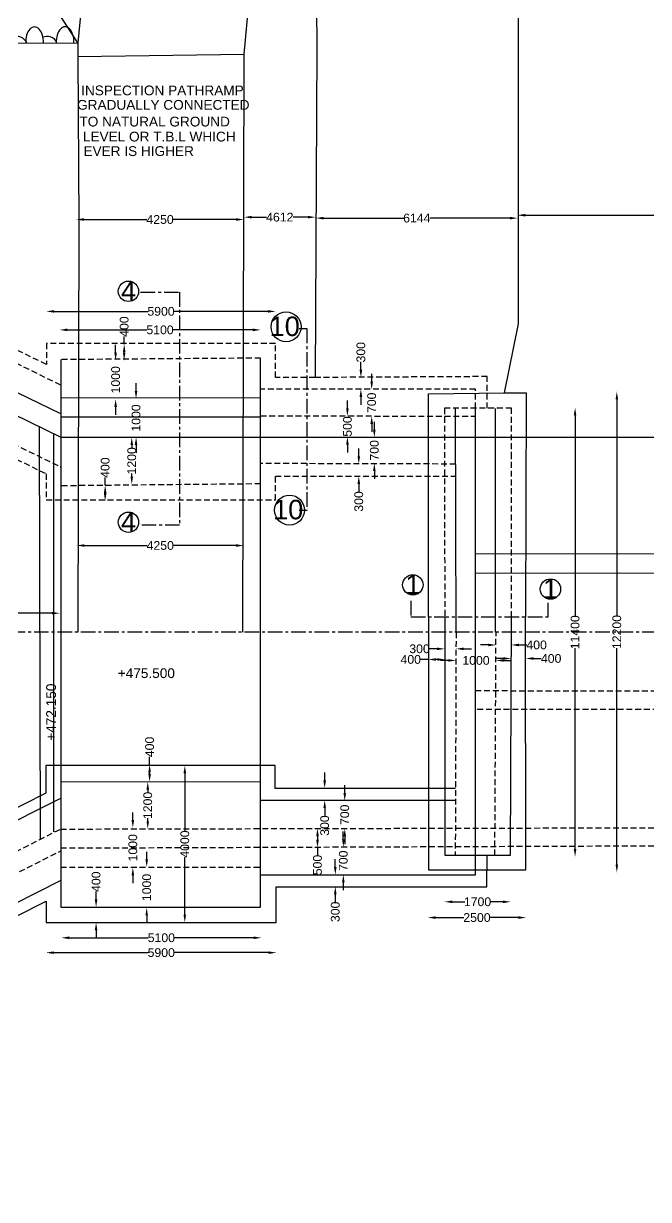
# Model space of a CAD drawing. Header units: millimetres. Extents: x 1573 to 106837, y 3347 to 74455.
# Drawn here: x 18823 to 34859, y 19111 to 49293 of the extents above; entities that cross this region are included whole.
import ezdxf

# ---------------------------------------------------------------- set-up
doc = ezdxf.new("R2010")
doc.units = ezdxf.units.MM
doc.header["$MEASUREMENT"] = 0
doc.linetypes.add('CENTER', pattern=[2, 1.25, -0.25, 0.25, -0.25])
doc.linetypes.add('DASHED', pattern=[0.75, 0.5, -0.25])
for name, color, linetype in [('DIM', 7, 'Continuous'), ('DWG', 7, 'Continuous'), ('TXT', 7, 'Continuous')]:
    doc.layers.add(name, color=color, linetype=linetype)
doc.styles.get("Standard").update_dxf_attribs({"font": 'arial.ttf'})
doc.dimstyles.new('Civil', dxfattribs={"dimtxt": 225, "dimasz": 200, "dimexe": 0.1, "dimexo": 0.0625, "dimgap": 0.09, "dimtad": 0, "dimdec": 0, "dimzin": 12, "dimdsep": 46, "dimtxsty": 'Standard', "dimcen": 0.1, "dimse1": 1, "dimse2": 1, "dimadec": 0, "dimazin": 2, "dimtfac": 1, "dimtdec": 0, "dimtofl": 0, "dimtmove": 0, "dimatfit": 3, "dimfxl": 1, "dimfrac": 1, "dimtolj": 1, "dimtzin": 0, "dimarcsym": 0})

# ---------------------------------------------------------------- blocks, each defined once
blk = doc.blocks.new('*D72')
at = {"layer": 'Defpoints', "color": 0, "transparency": 16777216}
for p in [(19754, 34159), (11770, 34055), (19754, 34055)]:
    blk.add_point(p, dxfattribs=at)
at = {"layer": 'DIM', "color": 0, "lineweight": -2, "transparency": 16777216}
for p, q in [((11970, 34159), (15426, 34159)), ((19554, 34159), (16098, 34159))]:
    blk.add_line(p, q, dxfattribs=at)
at = {"layer": 'DIM', "color": 0, "transparency": 16777216}
for points in [[(11970, 34192), (11970, 34126), (11770, 34159)], [(19554, 34192), (19554, 34126), (19754, 34159)]]:
    blk.add_solid(points, dxfattribs=at)
at = {"layer": 'DIM', "color": 0, "transparency": 16777216, "insert": (15762, 34159), "char_height": 225, "attachment_point": 5}
blk.add_mtext('\\A1;8000', dxfattribs=at)
blk = doc.blocks.new('*D81')
at = {"layer": 'Defpoints', "color": 0, "transparency": 16777216}
for p in [(19399, 25378), (25315, 25446), (25315, 25378)]:
    blk.add_point(p, dxfattribs=at)
at = {"layer": 'DIM', "color": 0, "lineweight": -2, "transparency": 16777216}
for p, q in [((19599, 25446), (22021, 25446)), ((25115, 25446), (22693, 25446))]:
    blk.add_line(p, q, dxfattribs=at)
at = {"layer": 'DIM', "color": 0, "transparency": 16777216}
for points in [[(19599, 25479), (19599, 25413), (19399, 25446)], [(25115, 25479), (25115, 25413), (25315, 25446)]]:
    blk.add_solid(points, dxfattribs=at)
at = {"layer": 'DIM', "color": 0, "transparency": 16777216, "insert": (22357, 25446), "char_height": 225, "attachment_point": 5}
blk.add_mtext('\\A1;5900', dxfattribs=at)
blk = doc.blocks.new('*D82')
at = {"layer": 'Defpoints', "color": 0, "transparency": 16777216}
for p in [(19796, 25801), (24925, 25828), (24925, 25801)]:
    blk.add_point(p, dxfattribs=at)
at = {"layer": 'DIM', "color": 0, "lineweight": -2, "transparency": 16777216}
for p, q in [((19996, 25828), (22025, 25828)), ((24725, 25828), (22696, 25828))]:
    blk.add_line(p, q, dxfattribs=at)
at = {"layer": 'DIM', "color": 0, "transparency": 16777216}
for points in [[(19996, 25862), (19996, 25795), (19796, 25828)], [(24725, 25862), (24725, 25795), (24925, 25828)]]:
    blk.add_solid(points, dxfattribs=at)
at = {"layer": 'DIM', "color": 0, "transparency": 16777216, "insert": (22360, 25828), "char_height": 225, "attachment_point": 5}
blk.add_mtext('\\A1;5100', dxfattribs=at)
blk = doc.blocks.new('*D83')
at = {"layer": 'Defpoints', "color": 0, "transparency": 16777216}
for p in [(20685, 26614), (20698, 26614), (20698, 26218)]:
    blk.add_point(p, dxfattribs=at)
at = {"layer": 'DIM', "color": 0, "lineweight": -2, "transparency": 16777216}
for p, q in [((20685, 26814), (20685, 27014)), ((20685, 26018), (20685, 25818))]:
    blk.add_line(p, q, dxfattribs=at)
at = {"layer": 'DIM', "color": 0, "transparency": 16777216}
for points in [[(20651, 26814), (20718, 26814), (20685, 26614)], [(20651, 26018), (20718, 26018), (20685, 26218)]]:
    blk.add_solid(points, dxfattribs=at)
at = {"layer": 'DIM', "color": 0, "transparency": 16777216, "insert": (20685, 27267), "char_height": 225, "attachment_point": 5, "rotation": 90}
blk.add_mtext('\\A1;400', dxfattribs=at)
blk = doc.blocks.new('*D84')
at = {"layer": 'Defpoints', "color": 0, "transparency": 16777216}
for p in [(21950, 27638), (21984, 27638), (21950, 26600)]:
    blk.add_point(p, dxfattribs=at)
at = {"layer": 'DIM', "color": 0, "lineweight": -2, "transparency": 16777216}
for p, q in [((21984, 27838), (21984, 28038)), ((21984, 26400), (21984, 26200))]:
    blk.add_line(p, q, dxfattribs=at)
at = {"layer": 'DIM', "color": 0, "transparency": 16777216}
for points in [[(21951, 27838), (22017, 27838), (21984, 27638)], [(21951, 26400), (22017, 26400), (21984, 26600)]]:
    blk.add_solid(points, dxfattribs=at)
at = {"layer": 'DIM', "color": 0, "transparency": 16777216, "insert": (21984, 27119), "char_height": 225, "attachment_point": 5, "rotation": 90}
blk.add_mtext('\\A1;1000', dxfattribs=at)
blk = doc.blocks.new('*D85')
at = {"layer": 'Defpoints', "color": 0, "transparency": 16777216}
for p in [(21629, 28647), (21649, 28647), (21649, 27629)]:
    blk.add_point(p, dxfattribs=at)
at = {"layer": 'DIM', "color": 0, "lineweight": -2, "transparency": 16777216}
for p, q in [((21629, 28847), (21629, 29047)), ((21629, 27429), (21629, 27229))]:
    blk.add_line(p, q, dxfattribs=at)
at = {"layer": 'DIM', "color": 0, "transparency": 16777216}
for points in [[(21595, 28847), (21662, 28847), (21629, 28647)], [(21595, 27429), (21662, 27429), (21629, 27629)]]:
    blk.add_solid(points, dxfattribs=at)
at = {"layer": 'DIM', "color": 0, "transparency": 16777216, "insert": (21629, 28138), "char_height": 225, "attachment_point": 5, "rotation": 90}
blk.add_mtext('\\A1;1000', dxfattribs=at)
blk = doc.blocks.new('*D86')
at = {"layer": 'Defpoints', "color": 0, "transparency": 16777216}
for p in [(21949, 29830), (22011, 29830), (21949, 28621)]:
    blk.add_point(p, dxfattribs=at)
at = {"layer": 'DIM', "color": 0, "lineweight": -2, "transparency": 16777216}
for p, q in [((22011, 29630), (22011, 29550)), ((22011, 28821), (22011, 28900))]:
    blk.add_line(p, q, dxfattribs=at)
at = {"layer": 'DIM', "color": 0, "transparency": 16777216}
for points in [[(21978, 29630), (22044, 29630), (22011, 29830)], [(21978, 28821), (22044, 28821), (22011, 28621)]]:
    blk.add_solid(points, dxfattribs=at)
at = {"layer": 'DIM', "color": 0, "transparency": 16777216, "insert": (22011, 29225), "char_height": 225, "attachment_point": 5, "rotation": 90}
blk.add_mtext('\\A1;1200', dxfattribs=at)
blk = doc.blocks.new('*D87')
at = {"layer": 'Defpoints', "color": 0, "transparency": 16777216}
for p in [(21901, 30274), (22059, 30274), (21901, 29836)]:
    blk.add_point(p, dxfattribs=at)
at = {"layer": 'DIM', "color": 0, "lineweight": -2, "transparency": 16777216}
for p, q in [((22059, 30274), (22059, 30474)), ((22059, 30036), (22059, 30074))]:
    blk.add_line(p, q, dxfattribs=at)
at = {"layer": 'DIM', "color": 0, "transparency": 16777216}
for points in [[(22025, 30074), (22092, 30074), (22059, 30274)], [(22025, 30036), (22092, 30036), (22059, 29836)]]:
    blk.add_solid(points, dxfattribs=at)
at = {"layer": 'DIM', "color": 0, "transparency": 16777216, "insert": (22059, 30726), "char_height": 225, "attachment_point": 5, "rotation": 90}
blk.add_mtext('\\A1;400', dxfattribs=at)
blk = doc.blocks.new('*D88')
at = {"layer": 'Defpoints', "color": 0, "transparency": 16777216}
for p in [(22941, 30246), (22941, 26219), (22962, 26219)]:
    blk.add_point(p, dxfattribs=at)
at = {"layer": 'DIM', "color": 0, "lineweight": -2, "transparency": 16777216}
for p, q in [((22962, 30046), (22962, 28573)), ((22962, 26419), (22962, 27893))]:
    blk.add_line(p, q, dxfattribs=at)
at = {"layer": 'DIM', "color": 0, "transparency": 16777216}
for points in [[(22928, 30046), (22995, 30046), (22962, 30246)], [(22928, 26419), (22995, 26419), (22962, 26219)]]:
    blk.add_solid(points, dxfattribs=at)
at = {"layer": 'DIM', "color": 0, "transparency": 16777216, "insert": (22962, 28233), "char_height": 225, "attachment_point": 5, "rotation": 90}
blk.add_mtext('\\A1;4000', dxfattribs=at)
blk = doc.blocks.new('*D89')
at = {"layer": 'Defpoints', "color": 0, "transparency": 16777216}
for p in [(20187, 35920), (24478, 35920), (24478, 35896)]:
    blk.add_point(p, dxfattribs=at)
at = {"layer": 'DIM', "color": 0, "lineweight": -2, "transparency": 16777216}
for p, q in [((20387, 35896), (21992, 35896)), ((24278, 35896), (22673, 35896))]:
    blk.add_line(p, q, dxfattribs=at)
at = {"layer": 'DIM', "color": 0, "transparency": 16777216}
for points in [[(20387, 35929), (20387, 35863), (20187, 35896)], [(24278, 35929), (24278, 35863), (24478, 35896)]]:
    blk.add_solid(points, dxfattribs=at)
at = {"layer": 'DIM', "color": 0, "transparency": 16777216, "insert": (22332, 35896), "char_height": 225, "attachment_point": 5}
blk.add_mtext('\\A1;4250', dxfattribs=at)
blk = doc.blocks.new('*D90')
at = {"layer": 'Defpoints', "color": 0, "transparency": 16777216}
for p in [(20918, 37442), (21467, 37442), (21467, 37040)]:
    blk.add_point(p, dxfattribs=at)
at = {"layer": 'DIM', "color": 0, "lineweight": -2, "transparency": 16777216}
for p, q in [((20918, 37442), (20918, 37642)), ((20918, 37240), (20918, 37242))]:
    blk.add_line(p, q, dxfattribs=at)
at = {"layer": 'DIM', "color": 0, "transparency": 16777216}
for points in [[(20885, 37242), (20952, 37242), (20918, 37442)], [(20885, 37240), (20952, 37240), (20918, 37040)]]:
    blk.add_solid(points, dxfattribs=at)
at = {"layer": 'DIM', "color": 0, "transparency": 16777216, "insert": (20918, 37895), "char_height": 225, "attachment_point": 5, "rotation": 90}
blk.add_mtext('\\A1;400', dxfattribs=at)
blk = doc.blocks.new('*D91')
at = {"layer": 'Defpoints', "color": 0, "transparency": 16777216}
for p in [(21601, 38672), (21662, 38672), (21662, 37467)]:
    blk.add_point(p, dxfattribs=at)
at = {"layer": 'DIM', "color": 0, "lineweight": -2, "transparency": 16777216}
for p, q in [((21601, 38472), (21601, 38394)), ((21601, 37667), (21601, 37744))]:
    blk.add_line(p, q, dxfattribs=at)
at = {"layer": 'DIM', "color": 0, "transparency": 16777216}
for points in [[(21568, 38472), (21634, 38472), (21601, 38672)], [(21568, 37667), (21634, 37667), (21601, 37467)]]:
    blk.add_solid(points, dxfattribs=at)
at = {"layer": 'DIM', "color": 0, "transparency": 16777216, "insert": (21601, 38069), "char_height": 225, "attachment_point": 5, "rotation": 90}
blk.add_mtext('\\A1;1200', dxfattribs=at)
blk = doc.blocks.new('*D92')
at = {"layer": 'Defpoints', "color": 0, "transparency": 16777216}
for p in [(21625, 39662), (21711, 39662), (21625, 38676)]:
    blk.add_point(p, dxfattribs=at)
at = {"layer": 'DIM', "color": 0, "lineweight": -2, "transparency": 16777216}
for p, q in [((21711, 39862), (21711, 40062)), ((21711, 38476), (21711, 38276))]:
    blk.add_line(p, q, dxfattribs=at)
at = {"layer": 'DIM', "color": 0, "transparency": 16777216}
for points in [[(21677, 39862), (21744, 39862), (21711, 39662)], [(21677, 38476), (21744, 38476), (21711, 38676)]]:
    blk.add_solid(points, dxfattribs=at)
at = {"layer": 'DIM', "color": 0, "transparency": 16777216, "insert": (21711, 39169), "char_height": 225, "attachment_point": 5, "rotation": 90}
blk.add_mtext('\\A1;1000', dxfattribs=at)
blk = doc.blocks.new('*D93')
at = {"layer": 'Defpoints', "color": 0, "transparency": 16777216}
for p in [(21187, 40649), (21223, 40649), (21223, 39650)]:
    blk.add_point(p, dxfattribs=at)
at = {"layer": 'DIM', "color": 0, "lineweight": -2, "transparency": 16777216}
for p, q in [((21187, 40849), (21187, 41049)), ((21187, 39450), (21187, 39250))]:
    blk.add_line(p, q, dxfattribs=at)
at = {"layer": 'DIM', "color": 0, "transparency": 16777216}
for points in [[(21153, 40849), (21220, 40849), (21187, 40649)], [(21153, 39450), (21220, 39450), (21187, 39650)]]:
    blk.add_solid(points, dxfattribs=at)
at = {"layer": 'DIM', "color": 0, "transparency": 16777216, "insert": (21187, 40149), "char_height": 225, "attachment_point": 5, "rotation": 90}
blk.add_mtext('\\A1;1000', dxfattribs=at)
blk = doc.blocks.new('*D94')
at = {"layer": 'Defpoints', "color": 0, "transparency": 16777216}
for p in [(21406, 41063), (21650, 41063), (21650, 40649)]:
    blk.add_point(p, dxfattribs=at)
at = {"layer": 'DIM', "color": 0, "lineweight": -2, "transparency": 16777216}
for p, q in [((21406, 41063), (21406, 41263)), ((21406, 40849), (21406, 40863))]:
    blk.add_line(p, q, dxfattribs=at)
at = {"layer": 'DIM', "color": 0, "transparency": 16777216}
for points in [[(21373, 40863), (21439, 40863), (21406, 41063)], [(21373, 40849), (21439, 40849), (21406, 40649)]]:
    blk.add_solid(points, dxfattribs=at)
at = {"layer": 'DIM', "color": 0, "transparency": 16777216, "insert": (21406, 41515), "char_height": 225, "attachment_point": 5, "rotation": 90}
blk.add_mtext('\\A1;400', dxfattribs=at)
blk = doc.blocks.new('*D95')
at = {"layer": 'Defpoints', "color": 0, "transparency": 16777216}
for p in [(19748, 41515), (24905, 41515), (24905, 41430)]:
    blk.add_point(p, dxfattribs=at)
at = {"layer": 'DIM', "color": 0, "lineweight": -2, "transparency": 16777216}
for p, q in [((19948, 41430), (21991, 41430)), ((24705, 41430), (22662, 41430))]:
    blk.add_line(p, q, dxfattribs=at)
at = {"layer": 'DIM', "color": 0, "transparency": 16777216}
for points in [[(19948, 41464), (19948, 41397), (19748, 41430)], [(24705, 41464), (24705, 41397), (24905, 41430)]]:
    blk.add_solid(points, dxfattribs=at)
at = {"layer": 'DIM', "color": 0, "transparency": 16777216, "insert": (22326, 41430), "char_height": 225, "attachment_point": 5}
blk.add_mtext('\\A1;5100', dxfattribs=at)
blk = doc.blocks.new('*D96')
at = {"layer": 'Defpoints', "color": 0, "transparency": 16777216}
for p in [(19407, 41844), (25295, 41905), (25295, 41844)]:
    blk.add_point(p, dxfattribs=at)
at = {"layer": 'DIM', "color": 0, "lineweight": -2, "transparency": 16777216}
for p, q in [((19607, 41905), (22015, 41905)), ((25095, 41905), (22686, 41905))]:
    blk.add_line(p, q, dxfattribs=at)
at = {"layer": 'DIM', "color": 0, "transparency": 16777216}
for points in [[(19607, 41938), (19607, 41872), (19407, 41905)], [(25095, 41938), (25095, 41872), (25295, 41905)]]:
    blk.add_solid(points, dxfattribs=at)
at = {"layer": 'DIM', "color": 0, "transparency": 16777216, "insert": (22351, 41905), "char_height": 225, "attachment_point": 5}
blk.add_mtext('\\A1;5900', dxfattribs=at)
blk = doc.blocks.new('*D97')
at = {"layer": 'Defpoints', "color": 0, "transparency": 16777216}
for p in [(20175, 44250), (24478, 44263), (24478, 44250)]:
    blk.add_point(p, dxfattribs=at)
at = {"layer": 'DIM', "color": 0, "lineweight": -2, "transparency": 16777216}
for p, q in [((20375, 44263), (21986, 44263)), ((24278, 44263), (22667, 44263))]:
    blk.add_line(p, q, dxfattribs=at)
at = {"layer": 'DIM', "color": 0, "transparency": 16777216}
for points in [[(20375, 44296), (20375, 44229), (20175, 44263)], [(24278, 44296), (24278, 44229), (24478, 44263)]]:
    blk.add_solid(points, dxfattribs=at)
at = {"layer": 'DIM', "color": 0, "transparency": 16777216, "insert": (22327, 44263), "char_height": 225, "attachment_point": 5}
blk.add_mtext('\\A1;4250', dxfattribs=at)
blk = doc.blocks.new('*D98')
at = {"layer": 'Defpoints', "color": 0, "transparency": 16777216}
for p in [(24478, 44238), (26319, 44323), (26319, 44238)]:
    blk.add_point(p, dxfattribs=at)
at = {"layer": 'DIM', "color": 0, "lineweight": -2, "transparency": 16777216}
for p, q in [((24678, 44323), (25059, 44323)), ((26119, 44323), (25738, 44323))]:
    blk.add_line(p, q, dxfattribs=at)
at = {"layer": 'DIM', "color": 0, "transparency": 16777216}
for points in [[(24678, 44357), (24678, 44290), (24478, 44323)], [(26119, 44357), (26119, 44290), (26319, 44323)]]:
    blk.add_solid(points, dxfattribs=at)
at = {"layer": 'DIM', "color": 0, "transparency": 16777216, "insert": (25399, 44323), "char_height": 225, "attachment_point": 5}
blk.add_mtext('\\A1;4612', dxfattribs=at)
blk = doc.blocks.new('*D99')
at = {"layer": 'Defpoints', "color": 0, "transparency": 16777216}
for p in [(26323, 44299), (31504, 44299), (31504, 44299)]:
    blk.add_point(p, dxfattribs=at)
at = {"layer": 'DIM', "color": 0, "lineweight": -2, "transparency": 16777216}
for p, q in [((26523, 44299), (28578, 44299)), ((31304, 44299), (29250, 44299))]:
    blk.add_line(p, q, dxfattribs=at)
at = {"layer": 'DIM', "color": 0, "transparency": 16777216}
for points in [[(26523, 44332), (26523, 44265), (26323, 44299)], [(31304, 44332), (31304, 44265), (31504, 44299)]]:
    blk.add_solid(points, dxfattribs=at)
at = {"layer": 'DIM', "color": 0, "transparency": 16777216, "insert": (28914, 44299), "char_height": 225, "attachment_point": 5}
blk.add_mtext('\\A1;6144', dxfattribs=at)
blk = doc.blocks.new('*D100')
at = {"layer": 'Defpoints', "color": 0, "transparency": 16777216}
for p in [(39933, 44373), (31497, 44264), (39933, 44264)]:
    blk.add_point(p, dxfattribs=at)
at = {"layer": 'DIM', "color": 0, "lineweight": -2, "transparency": 16777216}
for p, q in [((31697, 44373), (35379, 44373)), ((39733, 44373), (36051, 44373))]:
    blk.add_line(p, q, dxfattribs=at)
at = {"layer": 'DIM', "color": 0, "transparency": 16777216}
for points in [[(31697, 44407), (31697, 44340), (31497, 44373)], [(39733, 44407), (39733, 44340), (39933, 44373)]]:
    blk.add_solid(points, dxfattribs=at)
at = {"layer": 'DIM', "color": 0, "transparency": 16777216, "insert": (35715, 44373), "char_height": 225, "attachment_point": 5}
blk.add_mtext('\\A1;8400', dxfattribs=at)
blk = doc.blocks.new('*D106')
at = {"layer": 'Defpoints', "color": 0, "transparency": 16777216}
for p in [(26764, 27444), (26764, 27143), (26823, 27143)]:
    blk.add_point(p, dxfattribs=at)
at = {"layer": 'DIM', "color": 0, "lineweight": -2, "transparency": 16777216}
for p, q in [((26823, 27644), (26823, 27844)), ((26823, 26943), (26823, 26743))]:
    blk.add_line(p, q, dxfattribs=at)
at = {"layer": 'DIM', "color": 0, "transparency": 16777216}
for points in [[(26790, 27644), (26856, 27644), (26823, 27444)], [(26790, 26943), (26856, 26943), (26823, 27143)]]:
    blk.add_solid(points, dxfattribs=at)
at = {"layer": 'DIM', "color": 0, "transparency": 16777216, "insert": (26823, 26494), "char_height": 225, "attachment_point": 5, "rotation": 90}
blk.add_mtext('\\A1;300', dxfattribs=at)
blk = doc.blocks.new('*D107')
at = {"layer": 'Defpoints', "color": 0, "transparency": 16777216}
for p in [(27029, 28158), (27096, 28158), (27096, 27451)]:
    blk.add_point(p, dxfattribs=at)
at = {"layer": 'DIM', "color": 0, "lineweight": -2, "transparency": 16777216}
for p, q in [((27029, 28358), (27029, 28558)), ((27029, 27251), (27029, 27051))]:
    blk.add_line(p, q, dxfattribs=at)
at = {"layer": 'DIM', "color": 0, "transparency": 16777216}
for points in [[(26996, 28358), (27063, 28358), (27029, 28158)], [(26996, 27251), (27063, 27251), (27029, 27451)]]:
    blk.add_solid(points, dxfattribs=at)
at = {"layer": 'DIM', "color": 0, "transparency": 16777216, "insert": (27029, 27805), "char_height": 225, "attachment_point": 5, "rotation": 90}
blk.add_mtext('\\A1;700', dxfattribs=at)
blk = doc.blocks.new('*D108')
at = {"layer": 'Defpoints', "color": 0, "transparency": 16777216}
for p in [(26403, 28636), (26366, 28143), (26403, 28143)]:
    blk.add_point(p, dxfattribs=at)
at = {"layer": 'DIM', "color": 0, "lineweight": -2, "transparency": 16777216}
for p, q in [((26366, 28436), (26366, 28343)), ((26366, 28143), (26366, 27943))]:
    blk.add_line(p, q, dxfattribs=at)
at = {"layer": 'DIM', "color": 0, "transparency": 16777216}
for points in [[(26333, 28436), (26400, 28436), (26366, 28636)], [(26333, 28343), (26400, 28343), (26366, 28143)]]:
    blk.add_solid(points, dxfattribs=at)
at = {"layer": 'DIM', "color": 0, "transparency": 16777216, "insert": (26366, 27695), "char_height": 225, "attachment_point": 5, "rotation": 90}
blk.add_mtext('\\A1;500', dxfattribs=at)
blk = doc.blocks.new('*D109')
at = {"layer": 'Defpoints', "color": 0, "transparency": 16777216}
for p in [(27059, 29342), (27066, 29342), (27059, 28628)]:
    blk.add_point(p, dxfattribs=at)
at = {"layer": 'DIM', "color": 0, "lineweight": -2, "transparency": 16777216}
for p, q in [((27066, 29542), (27066, 29742)), ((27066, 28428), (27066, 28228))]:
    blk.add_line(p, q, dxfattribs=at)
at = {"layer": 'DIM', "color": 0, "transparency": 16777216}
for points in [[(27033, 29542), (27099, 29542), (27066, 29342)], [(27033, 28428), (27099, 28428), (27066, 28628)]]:
    blk.add_solid(points, dxfattribs=at)
at = {"layer": 'DIM', "color": 0, "transparency": 16777216, "insert": (27066, 28985), "char_height": 225, "attachment_point": 5, "rotation": 90}
blk.add_mtext('\\A1;700', dxfattribs=at)
blk = doc.blocks.new('*D110')
at = {"layer": 'Defpoints', "color": 0, "transparency": 16777216}
for p in [(26477, 29666), (26477, 29357), (26551, 29357)]:
    blk.add_point(p, dxfattribs=at)
at = {"layer": 'DIM', "color": 0, "lineweight": -2, "transparency": 16777216}
for p, q in [((26551, 29866), (26551, 30066)), ((26551, 29157), (26551, 28957))]:
    blk.add_line(p, q, dxfattribs=at)
at = {"layer": 'DIM', "color": 0, "transparency": 16777216}
for points in [[(26517, 29866), (26584, 29866), (26551, 29666)], [(26517, 29157), (26584, 29157), (26551, 29357)]]:
    blk.add_solid(points, dxfattribs=at)
at = {"layer": 'DIM', "color": 0, "transparency": 16777216, "insert": (26551, 28708), "char_height": 225, "attachment_point": 5, "rotation": 90}
blk.add_mtext('\\A1;300', dxfattribs=at)
blk = doc.blocks.new('*D111')
at = {"layer": 'Defpoints', "color": 0, "transparency": 16777216}
for p in [(29195, 26346), (31722, 26346), (31722, 26346)]:
    blk.add_point(p, dxfattribs=at)
at = {"layer": 'DIM', "color": 0, "lineweight": -2, "transparency": 16777216}
for p, q in [((29395, 26346), (30121, 26346)), ((31522, 26346), (30796, 26346))]:
    blk.add_line(p, q, dxfattribs=at)
at = {"layer": 'DIM', "color": 0, "transparency": 16777216}
for points in [[(29395, 26380), (29395, 26313), (29195, 26346)], [(31522, 26380), (31522, 26313), (31722, 26346)]]:
    blk.add_solid(points, dxfattribs=at)
at = {"layer": 'DIM', "color": 0, "transparency": 16777216, "insert": (30458, 26346), "char_height": 225, "attachment_point": 5}
blk.add_mtext('\\A1;2500', dxfattribs=at)
blk = doc.blocks.new('*D112')
at = {"layer": 'Defpoints', "color": 0, "transparency": 16777216}
for p in [(29623, 26722), (31324, 26751), (31324, 26722)]:
    blk.add_point(p, dxfattribs=at)
at = {"layer": 'DIM', "color": 0, "lineweight": -2, "transparency": 16777216}
for p, q in [((29823, 26751), (30148, 26751)), ((31124, 26751), (30798, 26751))]:
    blk.add_line(p, q, dxfattribs=at)
at = {"layer": 'DIM', "color": 0, "transparency": 16777216}
for points in [[(29823, 26784), (29823, 26718), (29623, 26751)], [(31124, 26784), (31124, 26718), (31324, 26751)]]:
    blk.add_solid(points, dxfattribs=at)
at = {"layer": 'DIM', "color": 0, "transparency": 16777216, "insert": (30473, 26751), "char_height": 225, "attachment_point": 5}
blk.add_mtext('\\A1;1700', dxfattribs=at)
blk = doc.blocks.new('*D113')
at = {"layer": 'Defpoints', "color": 0, "transparency": 16777216}
for p in [(29211, 33278), (29638, 33278), (29211, 32971)]:
    blk.add_point(p, dxfattribs=at)
at = {"layer": 'DIM', "color": 0, "lineweight": -2, "transparency": 16777216}
for p, q in [((29211, 32971), (29011, 32971)), ((29438, 32971), (29411, 32971))]:
    blk.add_line(p, q, dxfattribs=at)
at = {"layer": 'DIM', "color": 0, "transparency": 16777216}
for points in [[(29411, 33004), (29411, 32937), (29211, 32971)], [(29438, 33004), (29438, 32937), (29638, 32971)]]:
    blk.add_solid(points, dxfattribs=at)
at = {"layer": 'DIM', "color": 0, "transparency": 16777216, "insert": (28759, 32971), "char_height": 225, "attachment_point": 5}
blk.add_mtext('\\A1;400', dxfattribs=at)
blk = doc.blocks.new('*D114')
at = {"layer": 'Defpoints', "color": 0, "transparency": 16777216}
for p in [(29633, 33244), (29633, 33229), (29921, 33229)]:
    blk.add_point(p, dxfattribs=at)
at = {"layer": 'DIM', "color": 0, "lineweight": -2, "transparency": 16777216}
for p, q in [((29433, 33244), (29233, 33244)), ((30121, 33244), (30321, 33244))]:
    blk.add_line(p, q, dxfattribs=at)
at = {"layer": 'DIM', "color": 0, "transparency": 16777216}
for points in [[(29433, 33277), (29433, 33210), (29633, 33244)], [(30121, 33277), (30121, 33210), (29921, 33244)]]:
    blk.add_solid(points, dxfattribs=at)
at = {"layer": 'DIM', "color": 0, "transparency": 16777216, "insert": (28985, 33244), "char_height": 225, "attachment_point": 5}
blk.add_mtext('\\A1;300', dxfattribs=at)
blk = doc.blocks.new('*D115')
at = {"layer": 'Defpoints', "color": 0, "transparency": 16777216}
for p in [(29921, 32946), (30944, 32946), (30944, 32946)]:
    blk.add_point(p, dxfattribs=at)
at = {"layer": 'DIM', "color": 0, "lineweight": -2, "transparency": 16777216}
for p, q in [((29721, 32946), (29521, 32946)), ((31144, 32946), (31344, 32946))]:
    blk.add_line(p, q, dxfattribs=at)
at = {"layer": 'DIM', "color": 0, "transparency": 16777216}
for points in [[(29721, 32979), (29721, 32913), (29921, 32946)], [(31144, 32979), (31144, 32913), (30944, 32946)]]:
    blk.add_solid(points, dxfattribs=at)
at = {"layer": 'DIM', "color": 0, "transparency": 16777216, "insert": (30433, 32946), "char_height": 225, "attachment_point": 5}
blk.add_mtext('\\A1;1000', dxfattribs=at)
blk = doc.blocks.new('*D116')
at = {"layer": 'Defpoints', "color": 0, "transparency": 16777216}
for p in [(30949, 33338), (31336, 33343), (31336, 33338)]:
    blk.add_point(p, dxfattribs=at)
at = {"layer": 'DIM', "color": 0, "lineweight": -2, "transparency": 16777216}
for p, q in [((30749, 33343), (30549, 33343)), ((31536, 33343), (31736, 33343))]:
    blk.add_line(p, q, dxfattribs=at)
at = {"layer": 'DIM', "color": 0, "transparency": 16777216}
for points in [[(30749, 33376), (30749, 33309), (30949, 33343)], [(31536, 33376), (31536, 33309), (31336, 33343)]]:
    blk.add_solid(points, dxfattribs=at)
at = {"layer": 'DIM', "color": 0, "transparency": 16777216, "insert": (31989, 33343), "char_height": 225, "attachment_point": 5}
blk.add_mtext('\\A1;400', dxfattribs=at)
blk = doc.blocks.new('*D117')
at = {"layer": 'Defpoints', "color": 0, "transparency": 16777216}
for p in [(31336, 33045), (31709, 33045), (31709, 32996)]:
    blk.add_point(p, dxfattribs=at)
at = {"layer": 'DIM', "color": 0, "lineweight": -2, "transparency": 16777216}
for p, q in [((31136, 32996), (30936, 32996)), ((31909, 32996), (32109, 32996))]:
    blk.add_line(p, q, dxfattribs=at)
at = {"layer": 'DIM', "color": 0, "transparency": 16777216}
for points in [[(31136, 33029), (31136, 32962), (31336, 32996)], [(31909, 33029), (31909, 32962), (31709, 32996)]]:
    blk.add_solid(points, dxfattribs=at)
at = {"layer": 'DIM', "color": 0, "transparency": 16777216, "insert": (32362, 32996), "char_height": 225, "attachment_point": 5}
blk.add_mtext('\\A1;400', dxfattribs=at)
blk = doc.blocks.new('*D118')
at = {"layer": 'Defpoints', "color": 0, "transparency": 16777216}
for p in [(32976, 39434), (33056, 39434), (33056, 27905)]:
    blk.add_point(p, dxfattribs=at)
at = {"layer": 'DIM', "color": 0, "lineweight": -2, "transparency": 16777216}
for p, q in [((32976, 39234), (32976, 34082)), ((32976, 28105), (32976, 33257))]:
    blk.add_line(p, q, dxfattribs=at)
at = {"layer": 'DIM', "color": 0, "transparency": 16777216}
for points in [[(32942, 39234), (33009, 39234), (32976, 39434)], [(32942, 28105), (33009, 28105), (32976, 27905)]]:
    blk.add_solid(points, dxfattribs=at)
at = {"layer": 'DIM', "color": 0, "transparency": 16777216, "insert": (32976, 33669), "char_height": 225, "attachment_point": 5, "rotation": 90}
blk.add_mtext('\\A1;11400', dxfattribs=at)
blk = doc.blocks.new('*D119')
at = {"layer": 'Defpoints', "color": 0, "transparency": 16777216}
for p in [(34047, 39847), (34114, 39847), (34114, 27504)]:
    blk.add_point(p, dxfattribs=at)
at = {"layer": 'DIM', "color": 0, "lineweight": -2, "transparency": 16777216}
for p, q in [((34047, 39647), (34047, 34088)), ((34047, 27704), (34047, 33263))]:
    blk.add_line(p, q, dxfattribs=at)
at = {"layer": 'DIM', "color": 0, "transparency": 16777216}
for points in [[(34014, 39647), (34080, 39647), (34047, 39847)], [(34014, 27704), (34080, 27704), (34047, 27504)]]:
    blk.add_solid(points, dxfattribs=at)
at = {"layer": 'DIM', "color": 0, "transparency": 16777216, "insert": (34047, 33676), "char_height": 225, "attachment_point": 5, "rotation": 90}
blk.add_mtext('\\A1;12200', dxfattribs=at)
blk = doc.blocks.new('*D120')
at = {"layer": 'Defpoints', "color": 0, "transparency": 16777216}
for p in [(27419, 37986), (27419, 37675), (27426, 37675)]:
    blk.add_point(p, dxfattribs=at)
at = {"layer": 'DIM', "color": 0, "lineweight": -2, "transparency": 16777216}
for p, q in [((27426, 38186), (27426, 38386)), ((27426, 37475), (27426, 37275))]:
    blk.add_line(p, q, dxfattribs=at)
at = {"layer": 'DIM', "color": 0, "transparency": 16777216}
for points in [[(27392, 38186), (27459, 38186), (27426, 37986)], [(27392, 37475), (27459, 37475), (27426, 37675)]]:
    blk.add_solid(points, dxfattribs=at)
at = {"layer": 'DIM', "color": 0, "transparency": 16777216, "insert": (27426, 37027), "char_height": 225, "attachment_point": 5, "rotation": 90}
blk.add_mtext('\\A1;300', dxfattribs=at)
blk = doc.blocks.new('*D121')
at = {"layer": 'Defpoints', "color": 0, "transparency": 16777216}
for p in [(27710, 38670), (27710, 38007), (27825, 38007)]:
    blk.add_point(p, dxfattribs=at)
at = {"layer": 'DIM', "color": 0, "lineweight": -2, "transparency": 16777216}
for p, q in [((27825, 38870), (27825, 39070)), ((27825, 37807), (27825, 37607))]:
    blk.add_line(p, q, dxfattribs=at)
at = {"layer": 'DIM', "color": 0, "transparency": 16777216}
for points in [[(27792, 38870), (27858, 38870), (27825, 38670)], [(27792, 37807), (27858, 37807), (27825, 38007)]]:
    blk.add_solid(points, dxfattribs=at)
at = {"layer": 'DIM', "color": 0, "transparency": 16777216, "insert": (27825, 38338), "char_height": 225, "attachment_point": 5, "rotation": 90}
blk.add_mtext('\\A1;700', dxfattribs=at)
blk = doc.blocks.new('*D122')
at = {"layer": 'Defpoints', "color": 0, "transparency": 16777216}
for p in [(27222, 39217), (27134, 38683), (27222, 38683)]:
    blk.add_point(p, dxfattribs=at)
at = {"layer": 'DIM', "color": 0, "lineweight": -2, "transparency": 16777216}
for p, q in [((27134, 39417), (27134, 39617)), ((27134, 38483), (27134, 38283))]:
    blk.add_line(p, q, dxfattribs=at)
at = {"layer": 'DIM', "color": 0, "transparency": 16777216}
for points in [[(27101, 39417), (27168, 39417), (27134, 39217)], [(27101, 38483), (27168, 38483), (27134, 38683)]]:
    blk.add_solid(points, dxfattribs=at)
at = {"layer": 'DIM', "color": 0, "transparency": 16777216, "insert": (27134, 38950), "char_height": 225, "attachment_point": 5, "rotation": 90}
blk.add_mtext('\\A1;500', dxfattribs=at)
blk = doc.blocks.new('*D123')
at = {"layer": 'Defpoints', "color": 0, "transparency": 16777216}
for p in [(27635, 39901), (27635, 39217), (27757, 39217)]:
    blk.add_point(p, dxfattribs=at)
at = {"layer": 'DIM', "color": 0, "lineweight": -2, "transparency": 16777216}
for p, q in [((27757, 40101), (27757, 40301)), ((27757, 39017), (27757, 38817))]:
    blk.add_line(p, q, dxfattribs=at)
at = {"layer": 'DIM', "color": 0, "transparency": 16777216}
for points in [[(27724, 40101), (27791, 40101), (27757, 39901)], [(27724, 39017), (27791, 39017), (27757, 39217)]]:
    blk.add_solid(points, dxfattribs=at)
at = {"layer": 'DIM', "color": 0, "transparency": 16777216, "insert": (27757, 39559), "char_height": 225, "attachment_point": 5, "rotation": 90}
blk.add_mtext('\\A1;700', dxfattribs=at)
blk = doc.blocks.new('*D124')
at = {"layer": 'Defpoints', "color": 0, "transparency": 16777216}
for p in [(27446, 40208), (27480, 40208), (27446, 39910)]:
    blk.add_point(p, dxfattribs=at)
at = {"layer": 'DIM', "color": 0, "lineweight": -2, "transparency": 16777216}
for p, q in [((27480, 40408), (27480, 40608)), ((27480, 39710), (27480, 39510))]:
    blk.add_line(p, q, dxfattribs=at)
at = {"layer": 'DIM', "color": 0, "transparency": 16777216}
for points in [[(27446, 40408), (27513, 40408), (27480, 40208)], [(27446, 39710), (27513, 39710), (27480, 39910)]]:
    blk.add_solid(points, dxfattribs=at)
at = {"layer": 'DIM', "color": 0, "transparency": 16777216, "insert": (27480, 40856), "char_height": 225, "attachment_point": 5, "rotation": 90}
blk.add_mtext('\\A1;300', dxfattribs=at)

msp = doc.modelspace()

# ---------------------------------------------------------------- linework, layer by layer
at = {"layer": 'DWG'}
for points in [[(20837.6, 55237.7), (20218, 48796.3), (20218, 48448.8), (20242.6, 44204.3), (20215, 33669.8)], [(24453.9, 33669.8), (24480.6, 48505.1), (25112.2, 55237.7)], [(31162.7, 39815), (31520.3, 41583.5), (31520.3, 45550.1), (31520.3, 52970.6), (31522.8, 55310.8)], [(26297.4, 54960), (26347.5, 48667.9), (26306.4, 40208.1)], [(2405.7, 48724.7), (20218, 48796.3), (16529.8, 54501.8), (2408.9, 54382.9)], [(20218, 48448.8), (24480.6, 48505.1)], [(19776.4, 39279.4), (12257.2, 42923.6), (12257.2, 47831.9), (11765.8, 47831.9), (11766, 33655.3)], [(2402.2, 42594.5), (11765.9, 42595.2), (19776.4, 38678.2), (37775, 38678.2), (56840.5, 38678.2), (67453.8, 38721.1)], [(19776.4, 40667.2), (19776.4, 26616.5), (24904.3, 26616.5), (24904.3, 40705.5)], [(19776.4, 39689.7), (24904.3, 39698.8)], [(29211.8, 34064.9), (29211.8, 39786.8), (31162.7, 39815), (31720.3, 39815), (31705, 34064.9)], [(24904.3, 27445.3), (30417.2, 27445.3), (30417.2, 39420.1)], [(29921.3, 33669.8), (29909.7, 39420.1)], [(30926.8, 39409.2), (30927.1, 33669.8)], [(19225.3, 38947.6), (19251.3, 28353.3)], [(24904.3, 39188.5), (19776.4, 39188.5)], [(19603.7, 28547.9), (19600.6, 38764.1)], [(59417.3, 35708.8), (30417.2, 35673.8)], [(30417.2, 35198.9), (59417.3, 35170.6)], [(29211.8, 34064.9), (29211.8, 27568.3), (31713.5, 27568.3), (31705, 34064.9)], [(29632.4, 34064.9), (29632.4, 27948.1), (31316, 27948.1), (31346.2, 34064.9)], [(29907.3, 29658.7), (25283.6, 29658.7), (25283.6, 30246.2), (19395.1, 30246.2), (19395.1, 29537.2), (10795.4, 25179.5), (10757.5, 19111.3), (13269.8, 19111.3), (13269.8, 23666.9), (19402.1, 26769.3), (19402.1, 26220), (25303.3, 26220), (25303.3, 27136.9), (30708.3, 27136.9), (30716, 27948.1)], [(19776.4, 29827.4), (24904.3, 29836.9)], [(19776.4, 27298.7), (12973.9, 23847.5), (12973.9, 19415), (11069.8, 19415), (11069.8, 25039.1), (19776.4, 29415.5)], [(29906.2, 29353.5), (24904.3, 29353.6)]]:
    msp.add_lwpolyline(points, dxfattribs=at)
at = {"layer": 'DWG', "linetype": 'DASHED', "ltscale": 300}
for points in [[(30722.7, 39419.8), (30722.7, 40231.9), (26306.4, 40208.1), (25287.1, 40208.1), (25287.1, 41084.4), (19408.6, 41084.4), (19408.6, 40541.1), (13258.6, 43561.2), (13258.6, 48161.9), (10764.3, 48161.9), (10764.3, 41988.1), (19406.8, 37735.4), (19406.8, 37066.3), (25286.7, 37066.3), (25286.7, 37672.6), (29913.2, 37672.6)], [(11765.8, 47831.9), (11082.1, 47831.9), (11082.1, 42179.6), (19776.4, 37911.2)], [(19776.4, 40011.7), (12977.6, 43366.2), (12977.6, 47829.4), (12257.2, 47831.9)], [(24904.3, 40705.5), (19776.4, 40667.2)], [(30417.2, 39420.1), (30417.2, 39906.4), (24904.3, 39906.4)], [(31346.2, 34064.9), (31346.2, 38147.1), (31346.2, 39420.1), (29621, 39420.1), (29632.4, 34064.9)], [(24904.3, 39224.7), (30417.2, 39215.7)], [(29912.6, 37986.7), (24904.3, 38000.3)], [(24904.3, 37477.9), (19776.4, 37427.4)], [(29921.3, 33669.8), (29901.3, 27948.1)], [(30917.7, 27948.1), (30947.4, 33669.8)], [(30417.2, 32171.7), (59417.3, 32129)], [(59417.3, 31686.9), (30417.2, 31685.9)], [(11790.6, 19415), (11790.6, 24596.8), (19776.4, 28617.7), (38132.7, 28659.5), (48452, 28653.7), (59127.7, 28653.7), (64696.2, 28653.7), (67498.3, 28653.7), (79437.8, 24614.5), (79437.8, 19941.9)], [(19776.4, 28132.4), (46759.9, 28234.2), (59417.3, 28250.9)], [(12283.1, 19415), (12283.1, 24296.9), (19776.4, 28055.8)], [(19776.4, 27636.9), (24904.3, 27636.9)]]:
    msp.add_lwpolyline(points, dxfattribs=at)
at = {"layer": 'DWG', "linetype": 'CENTER', "ltscale": 300}
for points in [[(21828.4, 42396), (22828.4, 42396), (22828.4, 36418.9), (21861.2, 36418.9)], [(25894, 41462.6), (26090.7, 41462.6), (26090.7, 36795.5), (25894, 36795.5)], [(88664.2, 34799.6), (88664.2, 33669.8), (59624.4, 33669.8), (35067.9, 33669.8), (13570.3, 33669.8), (1791.6, 33575.2), (1791.6, 34945.4)], [(28763.1, 34477.8), (28763.1, 34064.9), (32289.3, 34064.9), (32289.3, 34427.2)]]:
    msp.add_lwpolyline(points, dxfattribs=at)
at = {"layer": 'DWG'}
for centre, start, end in [((18651.3, 48684.1), 22.7904, 157.67039), ((19434.2, 48687.3), 34.45612, 113.86849)]:
    msp.add_arc(centre, 276, start, end, dxfattribs=at)
for centre in [(19106, 48823.1), (19888.9, 48826.3)]:
    msp.add_ellipse(centre, major_axis=(0, 382), ratio=0.5952379, start_param=4.6327882, end_param=7.9383696, dxfattribs=at)
at = {"layer": 'TXT'}
for centre, radius in [((21516.2, 42420.4), 261.4), ((25559.5, 41509.1), 383.9), ((25648.7, 36805.1), 383.9), ((21516.2, 36492.8), 261.4), ((28812.1, 34885.5), 261.4), ((32343.4, 34778.6), 261.4)]:
    msp.add_circle(centre, radius, dxfattribs=at)

# ---------------------------------------------------------------- texts
for s, height, p in [('INSPECTION PATHRAMP', 250, (20302.1, 47451.5)), ('GRADUALLY CONNECTED', 250, (20198.2, 47080.9)), ('TO NATURAL GROUND', 250, (20257.5, 46651)), ('LEVEL OR T.B.L WHICH', 250, (20346.6, 46265.6)), ('EVER IS HIGHER', 250, (20361.4, 45895)), ('4', 500, (21324.7, 42179.9)), ('10', 500, (25136.2, 41272.1)), ('10', 500, (25225.4, 36568.2)), ('4', 500, (21324.7, 36252.3)), ('1', 500, (28620.6, 34645)), ('1', 500, (32151.8, 34538.1)), ('+475.500', 250, (21241.5, 32494.4))]:
    msp.add_text(s, height=height, dxfattribs=at).set_placement(p)
msp.add_text('+472.150', height=250, rotation=90, dxfattribs=at).set_placement((19655.4, 30885.9))

# ---------------------------------------------------------------- dimensions: what is measured, and where the dimension line sits
at = {"layer": 'DIM'}
for p1, p2, distance, text, picture, middle in [((20174.9, 44250.4), (24478.3, 44250.4), 12.2, '4250', '*D97', (22326.6, 44262.6)), ((24478.3, 44238.3), (26319.1, 44238.3), 85.2, '4612', '*D98', (25398.7, 44323.5)), ((26323.2, 44298.5), (31504.3, 44298.5), 0, '6144', '*D99', (28913.8, 44298.5)), ((31496.8, 44263.8), (39932.9, 44263.8), 109.6, '8400', '*D100', (35714.9, 44373.3)), ((19406.6, 41844.2), (25294.8, 41844.2), 60.9, '5900', '*D96', (22350.7, 41905.1)), ((21649.8, 40648.7), (21649.8, 41062.7), 243.8, '400', '*D94', (21406, 41515.5)), ((19748, 41515.5), (24904.7, 41515.5), -85.2, '5100', '*D95', (22326.3, 41430.2)), ((21223.1, 39650.3), (21223.1, 40648.7), 36.6, '1000', '*D93', (21186.6, 40149.5)), ((27445.8, 39910), (27445.8, 40207.7), -33.9, '300', '*D124', (27479.6, 40855.9)), ((27635.5, 39900.6), (27635.5, 39217.4), 121.9, '700', '*D123', (27757.4, 39559)), ((21625.4, 38676.2), (21625.4, 39662.5), -85.3, '1000', '*D92', (21710.8, 39169.3)), ((34113.8, 27503.9), (34113.8, 39847.4), 66.7, '12200', '*D119', (34047.1, 33675.7)), ((27222.3, 39217.4), (27222.3, 38683), -88, '500', '*D122', (27134.3, 38950.2)), ((33056.2, 27905.1), (33056.2, 39433.8), 80.5, '11400', '*D118', (32975.7, 33669.5)), ((27710, 38669.5), (27710, 38006.6), 115.1, '700', '*D121', (27825.1, 38338.1)), ((21661.9, 37466.6), (21661.9, 38672), 61, '1200', '*D91', (21601, 38069.3)), ((27418.7, 37986.3), (27418.7, 37675.2), 6.8, '300', '*D120', (27425.5, 37027)), ((21466.9, 37040.5), (21466.9, 37442.3), 548.6, '400', '*D90', (20918.3, 37895.1)), ((20186.8, 35920.3), (24478, 35920.3), -24.4, '4250', '*D89', (22332.4, 35895.9)), ((11770.3, 34054.8), (19754, 34054.8), 104.2, '8000', '*D72', (15762.1, 34159)), ((29638.4, 33278.2), (29211.5, 33278.2), 307.4, '400', '*D113', (28758.7, 32970.8)), ((29921.4, 33228.6), (29633.5, 33228.6), -14.9, '300', '*D114', (28985.3, 33243.5)), ((30949.1, 33337.7), (31336.4, 33337.7), 5, '400', '*D116', (31989.2, 33342.7)), ((29921.4, 32946), (30944.2, 32946), 0, '1000', '*D115', (30432.8, 32946)), ((31336.4, 33045.2), (31708.7, 33045.2), -49.6, '400', '*D117', (32361.5, 32995.6)), ((21901.4, 29836.5), (21901.4, 30273.6), -157.3, '400', '*D87', (22058.7, 30726.4)), ((22940.9, 30246.3), (22940.9, 26219.2), 20.7, '4000', '*D88', (22961.6, 28232.7)), ((26476.9, 29665.6), (26476.9, 29356.6), 73.6, '300', '*D110', (26550.5, 28708.4)), ((21949.3, 28620.7), (21949.3, 29829.7), -61.5, '1200', '*D86', (22010.8, 29225.2)), ((27058.7, 28628.4), (27058.7, 29341.9), -7.4, '700', '*D109', (27066.1, 28985.1)), ((21649.1, 27628.8), (21649.1, 28646.5), 20.5, '1000', '*D85', (21628.6, 28137.7)), ((26403.2, 28635.7), (26403.2, 28142.9), -36.8, '500', '*D108', (26366.4, 27694.6)), ((27095.5, 27451.5), (27095.5, 28157.6), 66.3, '700', '*D107', (27029.3, 27804.5)), ((21950, 26600.2), (21950, 27638.4), -34.2, '1000', '*D84', (21984.2, 27119.3)), ((26764.1, 27444.1), (26764.1, 27142.5), 58.9, '300', '*D106', (26823, 26494.3)), ((20698.5, 26217.7), (20698.5, 26613.8), 13.7, '400', '*D83', (20684.8, 27266.6)), ((29622.6, 26721.6), (31323.9, 26721.6), 29.4, '1700', '*D112', (30473.2, 26751)), ((29195.4, 26346.4), (31721.6, 26346.4), 0, '2500', '*D111', (30458.5, 26346.4)), ((19795.8, 25801), (24924.8, 25801), 27.3, '5100', '*D82', (22360.3, 25828.3)), ((19399.1, 25377.5), (25314.6, 25377.5), 68.3, '5900', '*D81', (22356.9, 25445.8))]:
    dim = msp.add_aligned_dim(p1=p1, p2=p2, distance=distance, text=text, dimstyle='Civil', dxfattribs=at)
    dim.commit()
    dim.dimension.update_dxf_attribs({"geometry": picture, "text_midpoint": middle})

doc.saveas('drawing.dxf')
